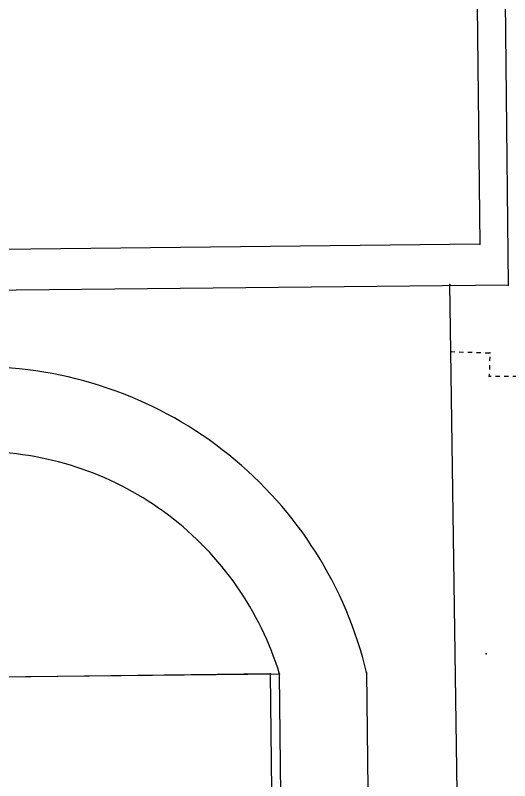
# Model space of a CAD drawing. Extents: x 940 to 1495, y 832 to 1212.
# Drawn here: x 1125.4 to 1182.8, y 997.2 to 1086 of the extents above; entities that cross this region are included whole.
import ezdxf

# ---------------------------------------------------------------- set-up
doc = ezdxf.new("R2010")
doc.units = 0
doc.header["$LTSCALE"] = 0.5
doc.header["$PDSIZE"] = 0.2
doc.linetypes.add('X6', pattern=[2, 1, -1])
for name, color, linetype in [('DLDW', 11, 'CONTINUOUS'), ('DLSS', 4, 'CONTINUOUS'), ('JMD', 6, 'CONTINUOUS'), ('ZDH', 1, 'CONTINUOUS')]:
    doc.layers.add(name, color=color, linetype=linetype)
doc.linetypes.add('447', pattern='A,8,-1,[148,AAA.SHX,S=1,R=0,X=0,Y=0],-1', length=10)

msp = doc.modelspace()

# ---------------------------------------------------------------- linework, layer by layer
at = {"layer": 'DLDW', "linetype": 'Continuous', "elevation": 10.657, "flags": 128}
msp.add_lwpolyline([(1112.151, 1158.819), (1178.238, 1159.573), (1179.359, 1059.436), (1113.315, 1058.69)], close=True, dxfattribs=at)
at = {"layer": 'DLDW', "linetype": 'Continuous', "flags": 128}
for points in [[(1166.209, 1009.741, 0.165959), (1150.208, 1035.004, 0.165959), (1122.101, 1045.212, 0.173999), (1092.47, 1035.224, 0.173999), (1075.95, 1008.675)], [(1156.109, 1009.555, 0.157874), (1143.22, 1027.988, 0.157874), (1121.972, 1035.367, 0.166002), (1099.492, 1028.217, 0.166002), (1086.077, 1008.813)]]:
    msp.add_lwpolyline(points, format="xyb", dxfattribs=at)
for points in [[(1157.266, 904.563), (1156.109, 1009.555), (1086.077, 1008.813), (1087.233, 903.859)], [(1088.279, 903.81), (1156.269, 904.625), (1155.066, 1009.58), (1087.093, 1008.754)]]:
    msp.add_lwpolyline(points, close=True, dxfattribs=at)
msp.add_lwpolyline([(1166.209, 1009.741), (1167.388, 904.753)], dxfattribs=at)
at = {"layer": 'DLSS', "linetype": 'X6', "elevation": 10.524, "flags": 128}
msp.add_lwpolyline([(1175.967, 1046.977), (1180.52, 1046.834), (1180.434, 1044.141), (1190.582, 1044.115), (1190.582, 1046.64), (1198.288, 1046.029)], dxfattribs=at)
at = {"layer": 'JMD', "linetype": '447', "flags": 128}
msp.add_lwpolyline([(1181.464, 1164.34), (1182.653, 1054.693), (1110.284, 1053.935), (1108.944, 1163.459)], close=True, dxfattribs=at)
at = {"layer": 'JMD', "linetype": '447', "elevation": 10.524, "flags": 128}
msp.add_lwpolyline([(1170.186, 899.769), (1172.053, 952.633), (1177.339, 952.841), (1175.967, 1046.977), (1175.854, 1054.748)], dxfattribs=at)
at = {"layer": 'ZDH', "linetype": 'Continuous'}
for p in [(1179.359, 1059.436, 10.599), (1179.359, 1059.436, 10.599), (1175.87, 1054.748, 10.617), (1175.87, 1054.748, 10.617), (1175.87, 1054.748, 10.617), (1182.653, 1054.693, 10.927), (1182.653, 1054.693, 10.927), (1175.967, 1046.977, 10.664), (1175.967, 1046.977, 10.664), (1175.967, 1046.977, 10.664), (1180.52, 1046.834, 10.792), (1180.52, 1046.834, 10.792), (1180.52, 1046.834, 10.792), (1180.434, 1044.141, 10.858), (1180.434, 1044.141, 10.858), (1180.434, 1044.141, 10.858), (1180.074, 1011.937, 10.69), (1180.074, 1011.937, 10.69), (1180.074, 1011.937, 10.69), (1155.066, 1009.58, 10.633), (1155.066, 1009.58, 10.633), (1155.066, 1009.58, 10.633), (1156.109, 1009.555, 10.662), (1156.109, 1009.555, 10.662), (1156.109, 1009.555, 10.662), (1166.209, 1009.741, 10.687), (1166.209, 1009.741, 10.687), (1166.209, 1009.741, 10.687)]:
    msp.add_point(p, dxfattribs=at)

doc.saveas('drawing.dxf')
